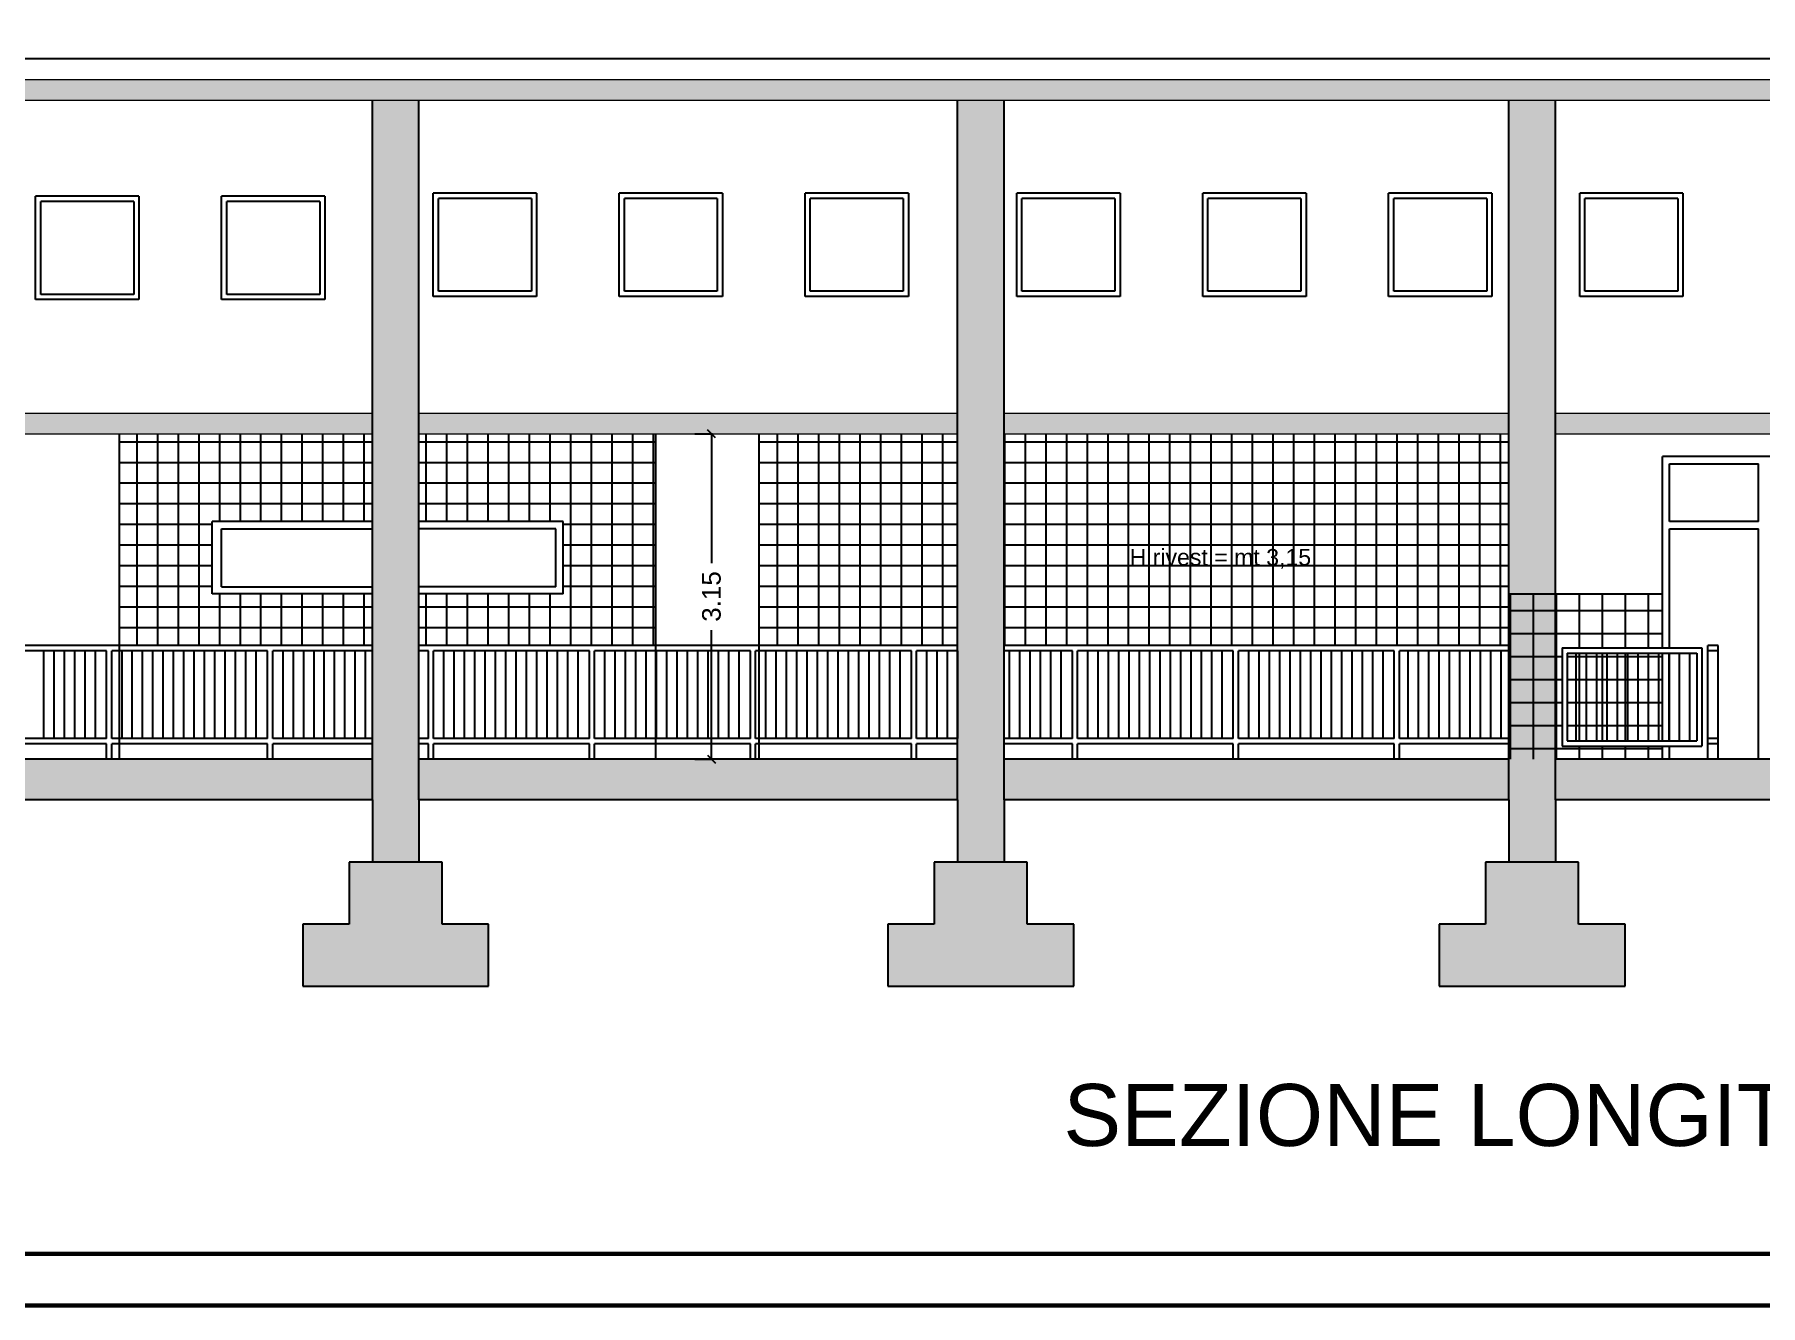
# Model space of a CAD drawing. Header units: millimetres. Extents: x 1769 to 2783, y -1222 to -971.
# Drawn here: x 2711.38 to 2728.09, y -1017.59 to -1005.28 of the extents above; entities that cross this region are included whole.
import ezdxf

# ---------------------------------------------------------------- set-up
doc = ezdxf.new("R2010")
doc.units = ezdxf.units.MM
doc.linetypes.add('ACAD_ISO10W100', pattern=[18, 12, -3, 0, -3])
doc.linetypes.add('CONTINUA', pattern=[0])
for name, color, linetype in [('ARREDI', 8, 'Continuous'), ('FINESTRE', 1, 'Continuous'), ('LINEE SEZ', 7, 'ACAD_ISO10W100'), ('parapetto', 252, 'Continuous'), ('quote', 6, 'Continuous'), ('RETINI', 8, 'Continuous'), ('scritte', 240, 'Continuous')]:
    doc.layers.add(name, color=color, linetype=linetype)
doc.styles.add('ARIAL', font='arial.ttf')
doc.dimstyles.new('1a100', dxfattribs={"dimtxt": 0.18, "dimasz": 0.08, "dimexe": 0.01, "dimexo": 0.0625, "dimgap": 0.09, "dimtad": 0, "dimzin": 0, "dimdsep": 46, "dimtxsty": 'ARIAL', "dimblk": 'OBLIQUE', "dimcen": 0.08, "dimclrd": 1, "dimclre": 1, "dimadec": 0, "dimazin": 0, "dimtfac": 1, "dimtofl": 0, "dimtmove": 0, "dimatfit": 1, "dimfxl": 1, "dimtolj": 1, "dimtzin": 0, "dimarcsym": 0})

# ---------------------------------------------------------------- blocks, each defined once
blk = doc.blocks.new('_Oblique')
at = {"color": 0, "linetype": 'ByBlock', "lineweight": -2}
blk.add_line((-0.5, -0.5), (0.5, 0.5), dxfattribs=at)
blk = doc.blocks.new('*D57')
at = {"layer": 'Defpoints', "color": 0, "lineweight": 60, "ltscale": 0.2, "transparency": 16777216}
for p in [(2717.706, -1009.146), (2717.706, -1012.296), (2717.931, -1012.296)]:
    blk.add_point(p, dxfattribs=at)
at = {"layer": 'quote', "color": 1, "lineweight": -2, "ltscale": 0.2, "transparency": 16777216}
for p, q in [((2717.768, -1009.146), (2717.941, -1009.146)), ((2717.931, -1009.146), (2717.931, -1010.397)), ((2717.931, -1012.296), (2717.931, -1011.046)), ((2717.768, -1012.296), (2717.941, -1012.296))]:
    blk.add_line(p, q, dxfattribs=at)
at = {"layer": 'quote', "color": 1, "lineweight": -2, "ltscale": 0.2, "transparency": 16777216, "xscale": 0.08, "yscale": 0.08, "zscale": 0.08}
for p, rotation in [((2717.931, -1009.146), 90), ((2717.931, -1012.296), 270)]:
    blk.add_blockref('_Oblique', p, dxfattribs=dict(at, rotation=rotation))
at = {"layer": 'quote', "color": 0, "ltscale": 0.2, "transparency": 16777216, "insert": (2717.931, -1010.721), "char_height": 0.18, "attachment_point": 5, "rotation": 90, "style": 'ARIAL'}
blk.add_mtext('\\A1;3.15', dxfattribs=at)

msp = doc.modelspace()

# ---------------------------------------------------------------- hatches: boundary and pattern name
at = {"layer": 'ARREDI', "ltscale": 0.2}
h = msp.add_hatch(dxfattribs=at)
h.set_pattern_fill('ANSI37', color=254, scale=0.063, angle=45, style=0)
h.set_pattern_definition([(90, (2042.08472, -1080.231), (-0.200025, 4e-17), []), (180, (2042.08472, -1080.231), (-4e-17, -0.200025), [])])
h.paths.add_polyline_path([(2708.696, -1009.146), (2703.921, -1009.146), (2703.921, -1010.696), (2703.921, -1011.196), (2708.696, -1011.196)])
h.paths.add_polyline_path([(2711.198, -1009.146), (2709.146, -1009.146), (2709.146, -1011.196), (2711.198, -1011.196), (2711.198, -1010.696)])
h.paths.add_polyline_path([(2714.648, -1009.146), (2712.198, -1009.146), (2712.198, -1010.696), (2712.198, -1011.196), (2714.648, -1011.196), (2714.648, -1010.696), (2713.095, -1010.696), (2713.095, -1009.996), (2714.648, -1009.996)])
h.paths.add_polyline_path([(2717.392, -1009.146), (2715.098, -1009.146), (2715.098, -1009.996), (2716.495, -1009.996), (2716.495, -1010.696), (2715.098, -1010.696), (2715.098, -1011.196), (2717.392, -1011.196), (2717.392, -1010.696)])
h.paths.add_polyline_path([(2720.313, -1009.146), (2718.392, -1009.146), (2718.392, -1010.696), (2718.392, -1011.196), (2720.313, -1011.196)])
h.paths.add_polyline_path([(2725.651, -1009.146), (2720.763, -1009.146), (2720.763, -1011.196), (2725.651, -1011.196)])
at = {"layer": 'RETINI', "ltscale": 0.2}
for points in [[(2698.118, -1005.916), (2731.437, -1005.916), (2731.437, -1012.691), (2731.437, -1013.294), (2731.745, -1013.294), (2731.745, -1005.516), (2731.437, -1005.516), (2731.437, -1005.716), (2698.118, -1005.716), (2698.118, -1005.516), (2697.818, -1005.516), (2697.818, -1013.294), (2698.126, -1013.294), (2698.126, -1012.691)], [(2715.323, -1013.294), (2714.423, -1013.294), (2714.423, -1013.894), (2713.973, -1013.894), (2713.973, -1014.494), (2715.773, -1014.494), (2715.773, -1013.894), (2715.323, -1013.894)], [(2721.438, -1013.894), (2720.988, -1013.894), (2720.988, -1013.294), (2720.088, -1013.294), (2720.088, -1013.894), (2719.638, -1013.894), (2719.638, -1014.494), (2721.438, -1014.494)], [(2726.776, -1013.894), (2726.326, -1013.894), (2726.326, -1013.294), (2725.426, -1013.294), (2725.426, -1013.894), (2724.976, -1013.894), (2724.976, -1014.494), (2726.776, -1014.494)]]:
    msp.add_hatch(color=251, dxfattribs=at).paths.add_polyline_path(points)
for points in [[(2715.098, -1012.691), (2715.098, -1005.916), (2714.648, -1005.916), (2714.648, -1012.691), (2714.648, -1013.294), (2715.098, -1013.294)], [(2720.763, -1012.691), (2720.763, -1005.916), (2720.313, -1005.916), (2720.313, -1012.691), (2720.313, -1013.294), (2720.763, -1013.294)], [(2726.101, -1005.916), (2725.651, -1005.916), (2725.651, -1012.691), (2725.651, -1013.294), (2726.101, -1013.294), (2726.101, -1012.691)], [(2714.648, -1008.946), (2709.146, -1008.946), (2709.146, -1009.146), (2714.648, -1009.146)], [(2720.313, -1008.946), (2715.098, -1008.946), (2715.098, -1009.146), (2720.313, -1009.146)], [(2725.651, -1008.946), (2720.763, -1008.946), (2720.763, -1009.146), (2725.651, -1009.146)], [(2731.437, -1008.946), (2726.101, -1008.946), (2726.101, -1009.146), (2731.437, -1009.146)], [(2714.648, -1012.296), (2709.146, -1012.296), (2709.146, -1012.691), (2714.648, -1012.691)], [(2720.313, -1012.296), (2715.098, -1012.296), (2715.098, -1012.691), (2720.313, -1012.691)], [(2725.651, -1012.296), (2720.763, -1012.296), (2720.763, -1012.691), (2725.651, -1012.691)], [(2731.437, -1012.296), (2726.101, -1012.296), (2726.101, -1012.691), (2731.437, -1012.691)]]:
    msp.add_hatch(color=251, dxfattribs=at).paths.add_polyline_path(points, flags=17)

# ---------------------------------------------------------------- linework, layer by layer
at = {"layer": 'FINESTRE', "color": 1, "linetype": 'ByBlock'}
for p, q in [((2731.437, -1005.516), (2698.118, -1005.516)), ((2711.387, -1007.846), (2711.387, -1006.846)), ((2712.387, -1006.846), (2711.387, -1006.846)), ((2712.387, -1006.846), (2712.387, -1007.846)), ((2713.187, -1007.846), (2713.187, -1006.846)), ((2714.187, -1006.846), (2713.187, -1006.846)), ((2714.187, -1006.846), (2714.187, -1007.846)), ((2715.237, -1007.816), (2715.237, -1006.816)), ((2716.237, -1006.816), (2715.237, -1006.816)), ((2716.237, -1006.816), (2716.237, -1007.816)), ((2717.037, -1007.816), (2717.037, -1006.816)), ((2718.037, -1006.816), (2717.037, -1006.816)), ((2718.037, -1006.816), (2718.037, -1007.816)), ((2718.837, -1007.816), (2718.837, -1006.816)), ((2719.837, -1006.816), (2718.837, -1006.816)), ((2719.837, -1006.816), (2719.837, -1007.816)), ((2720.887, -1007.816), (2720.887, -1006.816)), ((2721.887, -1006.816), (2720.887, -1006.816)), ((2721.887, -1006.816), (2721.887, -1007.816)), ((2722.687, -1007.816), (2722.687, -1006.816)), ((2723.687, -1006.816), (2722.687, -1006.816)), ((2723.687, -1006.816), (2723.687, -1007.816)), ((2724.487, -1007.816), (2724.487, -1006.816)), ((2725.487, -1006.816), (2724.487, -1006.816)), ((2725.487, -1006.816), (2725.487, -1007.816)), ((2727.337, -1006.816), (2726.337, -1006.816)), ((2726.337, -1007.816), (2726.337, -1006.816)), ((2727.337, -1006.816), (2727.337, -1007.816)), ((2712.337, -1006.896), (2711.437, -1006.896)), ((2711.437, -1007.796), (2711.437, -1006.896)), ((2712.337, -1006.896), (2712.337, -1007.796)), ((2714.137, -1006.896), (2713.237, -1006.896)), ((2713.237, -1007.796), (2713.237, -1006.896)), ((2714.137, -1006.896), (2714.137, -1007.796)), ((2716.187, -1006.866), (2715.287, -1006.866)), ((2715.287, -1007.766), (2715.287, -1006.866)), ((2716.187, -1006.866), (2716.187, -1007.766)), ((2717.987, -1006.866), (2717.087, -1006.866)), ((2717.087, -1007.766), (2717.087, -1006.866)), ((2717.987, -1006.866), (2717.987, -1007.766)), ((2719.787, -1006.866), (2718.887, -1006.866)), ((2718.887, -1007.766), (2718.887, -1006.866)), ((2719.787, -1006.866), (2719.787, -1007.766)), ((2721.837, -1006.866), (2720.937, -1006.866)), ((2720.937, -1007.766), (2720.937, -1006.866)), ((2721.837, -1006.866), (2721.837, -1007.766)), ((2723.637, -1006.866), (2722.737, -1006.866)), ((2722.737, -1007.766), (2722.737, -1006.866)), ((2723.637, -1006.866), (2723.637, -1007.766)), ((2725.437, -1006.866), (2724.537, -1006.866)), ((2724.537, -1007.766), (2724.537, -1006.866)), ((2725.437, -1006.866), (2725.437, -1007.766)), ((2727.287, -1006.866), (2726.387, -1006.866)), ((2726.387, -1007.766), (2726.387, -1006.866)), ((2727.287, -1006.866), (2727.287, -1007.766)), ((2712.387, -1007.846), (2711.387, -1007.846)), ((2712.337, -1007.796), (2711.437, -1007.796)), ((2714.187, -1007.846), (2713.187, -1007.846)), ((2714.137, -1007.796), (2713.237, -1007.796)), ((2716.237, -1007.816), (2715.237, -1007.816)), ((2716.187, -1007.766), (2715.287, -1007.766)), ((2718.037, -1007.816), (2717.037, -1007.816)), ((2717.987, -1007.766), (2717.087, -1007.766)), ((2719.837, -1007.816), (2718.837, -1007.816)), ((2719.787, -1007.766), (2718.887, -1007.766)), ((2721.887, -1007.816), (2720.887, -1007.816)), ((2721.837, -1007.766), (2720.937, -1007.766)), ((2723.687, -1007.816), (2722.687, -1007.816)), ((2723.637, -1007.766), (2722.737, -1007.766)), ((2725.487, -1007.816), (2724.487, -1007.816)), ((2725.437, -1007.766), (2724.537, -1007.766)), ((2727.337, -1007.816), (2726.337, -1007.816)), ((2727.287, -1007.766), (2726.387, -1007.766)), ((2712.198, -1010.696), (2712.198, -1009.146)), ((2717.392, -1010.696), (2717.392, -1009.146)), ((2718.392, -1010.696), (2718.392, -1009.146)), ((2727.137, -1011.219), (2727.137, -1009.366)), ((2728.877, -1009.366), (2727.137, -1009.366)), ((2727.207, -1009.996), (2727.207, -1009.436)), ((2727.207, -1009.436), (2728.067, -1009.436)), ((2728.067, -1009.996), (2728.067, -1009.436)), ((2713.095, -1010.696), (2713.095, -1009.996)), ((2714.648, -1009.996), (2713.095, -1009.996)), ((2716.495, -1009.996), (2715.098, -1009.996)), ((2716.495, -1010.696), (2716.495, -1009.996)), ((2728.067, -1009.996), (2727.207, -1009.996)), ((2728.067, -1009.996), (2727.207, -1009.996)), ((2713.186, -1010.066), (2714.648, -1010.066)), ((2713.186, -1010.626), (2713.186, -1010.066)), ((2716.425, -1010.066), (2715.098, -1010.066)), ((2716.425, -1010.626), (2716.425, -1010.066)), ((2727.207, -1010.066), (2728.067, -1010.066)), ((2727.207, -1011.219), (2727.207, -1010.066)), ((2728.067, -1012.296), (2728.067, -1010.066)), ((2712.198, -1012.296), (2712.198, -1010.696)), ((2714.648, -1010.696), (2713.095, -1010.696)), ((2713.186, -1010.626), (2714.648, -1010.626)), ((2716.425, -1010.626), (2715.098, -1010.626)), ((2716.495, -1010.696), (2715.098, -1010.696)), ((2717.392, -1012.296), (2717.392, -1010.696)), ((2718.392, -1012.296), (2718.392, -1010.696)), ((2727.677, -1011.196), (2727.577, -1011.196)), ((2727.577, -1011.246), (2727.577, -1011.196)), ((2727.677, -1011.246), (2727.677, -1011.196)), ((2727.137, -1012.119), (2727.137, -1011.269)), ((2727.207, -1012.119), (2727.207, -1011.269)), ((2727.677, -1011.246), (2727.577, -1011.246)), ((2727.137, -1012.296), (2727.137, -1012.169)), ((2727.207, -1012.296), (2727.207, -1012.169)), ((2727.677, -1012.096), (2727.577, -1012.096)), ((2727.577, -1012.146), (2727.577, -1012.096)), ((2727.677, -1012.146), (2727.577, -1012.146)), ((2727.677, -1012.146), (2727.677, -1012.096))]:
    msp.add_line(p, q, dxfattribs=at)
at = {"layer": 'LINEE SEZ', "color": 3, "linetype": 'ByBlock', "lineweight": 0, "ltscale": 0.2}
for p, q in [((2698.118, -1005.716), (2731.437, -1005.716)), ((2698.118, -1005.916), (2731.437, -1005.916)), ((2709.146, -1008.946), (2714.648, -1008.946)), ((2715.098, -1008.946), (2720.313, -1008.946)), ((2720.763, -1008.946), (2725.651, -1008.946)), ((2726.101, -1008.946), (2731.437, -1008.946)), ((2709.146, -1009.146), (2714.648, -1009.146)), ((2715.098, -1009.146), (2720.313, -1009.146)), ((2720.763, -1009.146), (2725.651, -1009.146)), ((2726.101, -1009.146), (2731.437, -1009.146))]:
    msp.add_line(p, q, dxfattribs=at)
at = {"layer": 'LINEE SEZ', "color": 3, "linetype": 'ByBlock'}
for p, q in [((2714.648, -1012.691), (2714.648, -1005.916)), ((2715.098, -1012.691), (2715.098, -1005.916)), ((2720.313, -1012.691), (2720.313, -1005.916)), ((2720.763, -1012.691), (2720.763, -1005.916)), ((2725.651, -1012.691), (2725.651, -1005.916)), ((2726.101, -1012.691), (2726.101, -1005.916)), ((2714.648, -1012.296), (2709.146, -1012.296)), ((2720.313, -1012.296), (2715.098, -1012.296)), ((2725.651, -1012.296), (2720.763, -1012.296)), ((2731.437, -1012.296), (2726.101, -1012.296)), ((2714.648, -1012.691), (2709.146, -1012.691)), ((2714.648, -1012.691), (2714.648, -1013.294)), ((2720.313, -1012.691), (2715.098, -1012.691)), ((2715.098, -1012.691), (2715.098, -1013.294)), ((2720.313, -1012.691), (2720.313, -1013.294)), ((2725.651, -1012.691), (2720.763, -1012.691)), ((2720.763, -1012.691), (2720.763, -1013.294)), ((2725.651, -1012.691), (2725.651, -1013.294)), ((2731.437, -1012.691), (2726.101, -1012.691)), ((2726.101, -1012.691), (2726.101, -1013.294)), ((2715.323, -1013.294), (2714.423, -1013.294)), ((2714.423, -1013.294), (2714.423, -1013.894)), ((2715.323, -1013.894), (2715.323, -1013.294)), ((2720.988, -1013.294), (2720.088, -1013.294)), ((2720.088, -1013.294), (2720.088, -1013.894)), ((2720.988, -1013.894), (2720.988, -1013.294)), ((2726.326, -1013.294), (2725.426, -1013.294)), ((2725.426, -1013.294), (2725.426, -1013.894)), ((2726.326, -1013.894), (2726.326, -1013.294)), ((2714.423, -1013.894), (2713.973, -1013.894)), ((2713.973, -1013.894), (2713.973, -1014.494)), ((2715.773, -1013.894), (2715.323, -1013.894)), ((2715.773, -1014.494), (2715.773, -1013.894)), ((2720.088, -1013.894), (2719.638, -1013.894)), ((2719.638, -1013.894), (2719.638, -1014.494)), ((2721.438, -1013.894), (2720.988, -1013.894)), ((2721.438, -1014.494), (2721.438, -1013.894)), ((2725.426, -1013.894), (2724.976, -1013.894)), ((2724.976, -1013.894), (2724.976, -1014.494)), ((2726.776, -1013.894), (2726.326, -1013.894)), ((2726.776, -1014.494), (2726.776, -1013.894)), ((2713.973, -1014.494), (2715.773, -1014.494)), ((2719.638, -1014.494), (2721.438, -1014.494)), ((2724.976, -1014.494), (2726.776, -1014.494))]:
    msp.add_line(p, q, dxfattribs=at)
at = {"layer": 'parapetto', "color": 6, "linetype": 'ByBlock'}
for p, q in [((2714.648, -1011.196), (2709.146, -1011.196)), ((2720.313, -1011.196), (2715.098, -1011.196)), ((2725.651, -1011.196), (2720.763, -1011.196)), ((2712.073, -1011.246), (2710.565, -1011.246)), ((2711.465, -1012.096), (2711.465, -1011.246)), ((2711.565, -1012.096), (2711.565, -1011.246)), ((2711.665, -1012.096), (2711.665, -1011.246)), ((2711.765, -1012.096), (2711.765, -1011.246)), ((2711.865, -1012.096), (2711.865, -1011.246)), ((2711.965, -1012.096), (2711.965, -1011.246)), ((2712.073, -1012.096), (2712.073, -1011.246)), ((2713.632, -1011.246), (2712.123, -1011.246)), ((2712.123, -1012.096), (2712.123, -1011.246)), ((2712.223, -1012.096), (2712.223, -1011.246)), ((2712.323, -1012.096), (2712.323, -1011.246)), ((2712.423, -1012.096), (2712.423, -1011.246)), ((2712.523, -1012.096), (2712.523, -1011.246)), ((2712.623, -1012.096), (2712.623, -1011.246)), ((2712.723, -1012.096), (2712.723, -1011.246)), ((2712.823, -1012.096), (2712.823, -1011.246)), ((2712.923, -1012.096), (2712.923, -1011.246)), ((2713.023, -1012.096), (2713.023, -1011.246)), ((2713.123, -1012.096), (2713.123, -1011.246)), ((2713.223, -1012.096), (2713.223, -1011.246)), ((2713.323, -1012.096), (2713.323, -1011.246)), ((2713.423, -1012.096), (2713.423, -1011.246)), ((2713.523, -1012.096), (2713.523, -1011.246)), ((2713.632, -1012.096), (2713.632, -1011.246)), ((2714.648, -1011.246), (2713.682, -1011.246)), ((2713.682, -1012.096), (2713.682, -1011.246)), ((2713.782, -1012.096), (2713.782, -1011.246)), ((2713.882, -1012.096), (2713.882, -1011.246)), ((2713.982, -1012.096), (2713.982, -1011.246)), ((2714.082, -1012.096), (2714.082, -1011.246)), ((2714.182, -1012.096), (2714.182, -1011.246)), ((2714.282, -1012.096), (2714.282, -1011.246)), ((2714.382, -1012.096), (2714.382, -1011.246)), ((2714.482, -1012.096), (2714.482, -1011.246)), ((2714.582, -1012.096), (2714.582, -1011.246)), ((2715.19, -1011.246), (2715.098, -1011.246)), ((2715.19, -1012.096), (2715.19, -1011.246)), ((2716.749, -1011.246), (2715.24, -1011.246)), ((2715.24, -1012.096), (2715.24, -1011.246)), ((2715.34, -1012.096), (2715.34, -1011.246)), ((2715.44, -1012.096), (2715.44, -1011.246)), ((2715.54, -1012.096), (2715.54, -1011.246)), ((2715.64, -1012.096), (2715.64, -1011.246)), ((2715.74, -1012.096), (2715.74, -1011.246)), ((2715.84, -1012.096), (2715.84, -1011.246)), ((2715.94, -1012.096), (2715.94, -1011.246)), ((2716.04, -1012.096), (2716.04, -1011.246)), ((2716.14, -1012.096), (2716.14, -1011.246)), ((2716.24, -1012.096), (2716.24, -1011.246)), ((2716.34, -1012.096), (2716.34, -1011.246)), ((2716.44, -1012.096), (2716.44, -1011.246)), ((2716.54, -1012.096), (2716.54, -1011.246)), ((2716.64, -1012.096), (2716.64, -1011.246)), ((2716.749, -1012.096), (2716.749, -1011.246)), ((2718.308, -1011.246), (2716.799, -1011.246)), ((2716.799, -1012.096), (2716.799, -1011.246)), ((2716.899, -1012.096), (2716.899, -1011.246)), ((2716.999, -1012.096), (2716.999, -1011.246)), ((2717.099, -1012.096), (2717.099, -1011.246)), ((2717.199, -1012.096), (2717.199, -1011.246)), ((2717.299, -1012.096), (2717.299, -1011.246)), ((2717.399, -1012.096), (2717.399, -1011.246)), ((2717.499, -1012.096), (2717.499, -1011.246)), ((2717.599, -1012.096), (2717.599, -1011.246)), ((2717.699, -1012.096), (2717.699, -1011.246)), ((2717.799, -1012.096), (2717.799, -1011.246)), ((2717.899, -1012.096), (2717.899, -1011.246)), ((2717.999, -1012.096), (2717.999, -1011.246)), ((2718.099, -1012.096), (2718.099, -1011.246)), ((2718.199, -1012.096), (2718.199, -1011.246)), ((2718.308, -1012.096), (2718.308, -1011.246)), ((2719.866, -1011.246), (2718.358, -1011.246)), ((2718.358, -1012.096), (2718.358, -1011.246)), ((2718.458, -1012.096), (2718.458, -1011.246)), ((2718.558, -1012.096), (2718.558, -1011.246)), ((2718.658, -1012.096), (2718.658, -1011.246)), ((2718.758, -1012.096), (2718.758, -1011.246)), ((2718.858, -1012.096), (2718.858, -1011.246)), ((2718.958, -1012.096), (2718.958, -1011.246)), ((2719.058, -1012.096), (2719.058, -1011.246)), ((2719.158, -1012.096), (2719.158, -1011.246)), ((2719.258, -1012.096), (2719.258, -1011.246)), ((2719.358, -1012.096), (2719.358, -1011.246)), ((2719.458, -1012.096), (2719.458, -1011.246)), ((2719.558, -1012.096), (2719.558, -1011.246)), ((2719.658, -1012.096), (2719.658, -1011.246)), ((2719.758, -1012.096), (2719.758, -1011.246)), ((2719.866, -1012.096), (2719.866, -1011.246)), ((2720.313, -1011.246), (2719.916, -1011.246)), ((2719.916, -1012.096), (2719.916, -1011.246)), ((2720.016, -1012.096), (2720.016, -1011.246)), ((2720.116, -1012.096), (2720.116, -1011.246)), ((2720.216, -1012.096), (2720.216, -1011.246)), ((2720.316, -1012.096), (2720.316, -1011.246)), ((2721.425, -1011.246), (2720.763, -1011.246)), ((2720.816, -1012.096), (2720.816, -1011.246)), ((2720.916, -1012.096), (2720.916, -1011.246)), ((2721.016, -1012.096), (2721.016, -1011.246)), ((2721.116, -1012.096), (2721.116, -1011.246)), ((2721.216, -1012.096), (2721.216, -1011.246)), ((2721.316, -1012.096), (2721.316, -1011.246)), ((2721.425, -1012.096), (2721.425, -1011.246)), ((2722.983, -1011.246), (2721.475, -1011.246)), ((2721.475, -1012.096), (2721.475, -1011.246)), ((2721.575, -1012.096), (2721.575, -1011.246)), ((2721.675, -1012.096), (2721.675, -1011.246)), ((2721.775, -1012.096), (2721.775, -1011.246)), ((2721.875, -1012.096), (2721.875, -1011.246)), ((2721.975, -1012.096), (2721.975, -1011.246)), ((2722.075, -1012.096), (2722.075, -1011.246)), ((2722.175, -1012.096), (2722.175, -1011.246)), ((2722.275, -1012.096), (2722.275, -1011.246)), ((2722.375, -1012.096), (2722.375, -1011.246)), ((2722.475, -1012.096), (2722.475, -1011.246)), ((2722.575, -1012.096), (2722.575, -1011.246)), ((2722.675, -1012.096), (2722.675, -1011.246)), ((2722.775, -1012.096), (2722.775, -1011.246)), ((2722.875, -1012.096), (2722.875, -1011.246)), ((2722.983, -1012.096), (2722.983, -1011.246)), ((2724.542, -1011.246), (2723.033, -1011.246)), ((2723.033, -1012.096), (2723.033, -1011.246)), ((2723.133, -1012.096), (2723.133, -1011.246)), ((2723.233, -1012.096), (2723.233, -1011.246)), ((2723.333, -1012.096), (2723.333, -1011.246)), ((2723.433, -1012.096), (2723.433, -1011.246)), ((2723.533, -1012.096), (2723.533, -1011.246)), ((2723.633, -1012.096), (2723.633, -1011.246)), ((2723.733, -1012.096), (2723.733, -1011.246)), ((2723.833, -1012.096), (2723.833, -1011.246)), ((2723.933, -1012.096), (2723.933, -1011.246)), ((2724.033, -1012.096), (2724.033, -1011.246)), ((2724.133, -1012.096), (2724.133, -1011.246)), ((2724.233, -1012.096), (2724.233, -1011.246)), ((2724.333, -1012.096), (2724.333, -1011.246)), ((2724.433, -1012.096), (2724.433, -1011.246)), ((2724.542, -1012.096), (2724.542, -1011.246)), ((2725.651, -1011.246), (2724.592, -1011.246)), ((2724.592, -1012.096), (2724.592, -1011.246)), ((2724.677, -1012.096), (2724.677, -1011.246)), ((2724.777, -1012.096), (2724.777, -1011.246)), ((2724.877, -1012.096), (2724.877, -1011.246)), ((2724.977, -1012.096), (2724.977, -1011.246)), ((2725.077, -1012.096), (2725.077, -1011.246)), ((2725.177, -1012.096), (2725.177, -1011.246)), ((2725.277, -1012.096), (2725.277, -1011.246)), ((2725.377, -1012.096), (2725.377, -1011.246)), ((2725.477, -1012.096), (2725.477, -1011.246)), ((2725.577, -1012.096), (2725.577, -1011.246)), ((2726.166, -1011.219), (2727.521, -1011.219)), ((2726.166, -1011.219), (2726.166, -1012.169)), ((2726.216, -1011.269), (2727.471, -1011.269)), ((2726.216, -1011.269), (2726.216, -1012.119)), ((2726.303, -1012.119), (2726.303, -1011.269)), ((2726.403, -1012.119), (2726.403, -1011.269)), ((2726.503, -1012.119), (2726.503, -1011.269)), ((2726.603, -1012.119), (2726.603, -1011.269)), ((2726.703, -1012.119), (2726.703, -1011.269)), ((2726.803, -1012.119), (2726.803, -1011.269)), ((2726.903, -1012.119), (2726.903, -1011.269)), ((2727.003, -1012.119), (2727.003, -1011.269)), ((2727.102, -1012.119), (2727.102, -1011.269)), ((2727.202, -1012.119), (2727.202, -1011.269)), ((2727.302, -1012.119), (2727.302, -1011.269)), ((2727.402, -1012.119), (2727.402, -1011.269)), ((2727.471, -1011.269), (2727.471, -1012.119)), ((2727.521, -1011.219), (2727.521, -1012.169)), ((2712.073, -1012.096), (2710.565, -1012.096)), ((2712.073, -1012.146), (2710.565, -1012.146)), ((2712.073, -1012.296), (2712.073, -1012.146)), ((2713.632, -1012.096), (2712.123, -1012.096)), ((2713.632, -1012.146), (2712.123, -1012.146)), ((2712.123, -1012.296), (2712.123, -1012.146)), ((2713.632, -1012.296), (2713.632, -1012.146)), ((2714.648, -1012.096), (2713.682, -1012.096)), ((2714.648, -1012.146), (2713.682, -1012.146)), ((2713.682, -1012.296), (2713.682, -1012.146)), ((2715.19, -1012.096), (2715.098, -1012.096)), ((2715.19, -1012.146), (2715.098, -1012.146)), ((2715.19, -1012.296), (2715.19, -1012.146)), ((2716.749, -1012.096), (2715.24, -1012.096)), ((2716.749, -1012.146), (2715.24, -1012.146)), ((2715.24, -1012.296), (2715.24, -1012.146)), ((2716.749, -1012.296), (2716.749, -1012.146)), ((2718.308, -1012.096), (2716.799, -1012.096)), ((2718.308, -1012.146), (2716.799, -1012.146)), ((2716.799, -1012.296), (2716.799, -1012.146)), ((2718.308, -1012.296), (2718.308, -1012.146)), ((2719.866, -1012.096), (2718.358, -1012.096)), ((2719.866, -1012.146), (2718.358, -1012.146)), ((2718.358, -1012.296), (2718.358, -1012.146)), ((2719.866, -1012.296), (2719.866, -1012.146)), ((2720.313, -1012.096), (2719.916, -1012.096)), ((2720.313, -1012.146), (2719.916, -1012.146)), ((2719.916, -1012.296), (2719.916, -1012.146)), ((2721.425, -1012.096), (2720.763, -1012.096)), ((2721.425, -1012.146), (2720.763, -1012.146)), ((2721.425, -1012.296), (2721.425, -1012.146)), ((2722.983, -1012.096), (2721.475, -1012.096)), ((2722.983, -1012.146), (2721.475, -1012.146)), ((2721.475, -1012.296), (2721.475, -1012.146)), ((2722.983, -1012.296), (2722.983, -1012.146)), ((2724.542, -1012.096), (2723.033, -1012.096)), ((2724.542, -1012.146), (2723.033, -1012.146)), ((2723.033, -1012.296), (2723.033, -1012.146)), ((2724.542, -1012.296), (2724.542, -1012.146)), ((2725.651, -1012.096), (2724.592, -1012.096)), ((2725.651, -1012.146), (2724.592, -1012.146)), ((2724.592, -1012.296), (2724.592, -1012.146)), ((2726.166, -1012.169), (2727.521, -1012.169)), ((2726.216, -1012.119), (2727.471, -1012.119))]:
    msp.add_line(p, q, dxfattribs=at)
at = {"layer": 'parapetto', "linetype": 'ByBlock'}
for p, q in [((2727.577, -1012.096), (2727.577, -1011.246)), ((2727.677, -1012.096), (2727.677, -1011.246)), ((2727.577, -1012.296), (2727.577, -1012.146)), ((2727.677, -1012.296), (2727.677, -1012.146))]:
    msp.add_line(p, q, dxfattribs=at)
at = {"layer": 'quote', "lineweight": 60, "ltscale": 0.2}
msp.add_line((2607.114, -1017.085), (2782.413, -1017.085), dxfattribs=at)
for points in [[(2606.614, -970.741), (2782.913, -970.741), (2782.913, -1017.585), (2606.614, -1017.585)], [(2607.114, -971.241), (2782.413, -971.241), (2782.413, -1017.085), (2607.114, -1017.085)]]:
    msp.add_lwpolyline(points, close=True, dxfattribs=at)
at = {"layer": 'RETINI', "color": 254, "ltscale": 0.2}
for p, q in [((2725.651, -1010.696), (2727.137, -1010.696)), ((2725.668, -1012.296), (2725.668, -1010.696)), ((2725.89, -1012.296), (2725.89, -1010.696)), ((2726.113, -1012.296), (2726.113, -1010.696)), ((2726.335, -1011.219), (2726.335, -1010.696)), ((2726.557, -1011.219), (2726.557, -1010.696)), ((2726.779, -1011.219), (2726.779, -1010.696)), ((2727.002, -1011.219), (2727.002, -1010.696)), ((2725.651, -1010.858), (2727.137, -1010.858)), ((2725.651, -1011.08), (2727.137, -1011.08)), ((2725.651, -1011.303), (2726.166, -1011.303)), ((2726.216, -1011.303), (2727.137, -1011.303)), ((2726.335, -1012.119), (2726.335, -1011.269)), ((2726.557, -1012.119), (2726.557, -1011.269)), ((2726.779, -1012.119), (2726.779, -1011.269)), ((2727.002, -1012.119), (2727.002, -1011.269)), ((2725.651, -1011.525), (2726.166, -1011.525)), ((2726.216, -1011.525), (2727.137, -1011.525)), ((2725.651, -1011.747), (2726.166, -1011.747)), ((2726.216, -1011.747), (2727.137, -1011.747)), ((2725.651, -1011.969), (2726.166, -1011.969)), ((2726.216, -1011.969), (2727.137, -1011.969)), ((2725.651, -1012.192), (2727.137, -1012.192)), ((2726.335, -1012.296), (2726.335, -1012.169)), ((2726.557, -1012.296), (2726.557, -1012.169)), ((2726.779, -1012.296), (2726.779, -1012.169)), ((2727.002, -1012.296), (2727.002, -1012.169))]:
    msp.add_line(p, q, dxfattribs=at)

# ---------------------------------------------------------------- texts
at = {"layer": 'scritte', "color": 6, "linetype": 'CONTINUA', "insert": (2721.979, -1010.261), "char_height": 0.16, "width": 2.09711, "attachment_point": 1, "style": 'ARIAL'}
msp.add_mtext('{\\fArial|b0|i0|c238|p34;H rivest.= mt }3,15', dxfattribs=at)
at = {"layer": 'scritte', "color": 7, "insert": (2721.338, -1015.441), "char_height": 0.6, "width": 37.79981, "attachment_point": 1, "style": 'ARIAL'}
msp.add_mtext("{\\fArial|b0|i0|c238|p34;SEZIONE LONGITUDINALE    B-B' }", dxfattribs=at)

# ---------------------------------------------------------------- dimensions: what is measured, and where the dimension line sits
at = {"layer": 'quote', "ltscale": 0.2}
dim = msp.add_linear_dim(base=(2717.931, -1012.296), p1=(2717.706, -1009.146), p2=(2717.706, -1012.296), angle=90, dimstyle='1a100', dxfattribs=at)
dim.commit()
dim.dimension.update_dxf_attribs({"geometry": '*D57', "text_midpoint": (2717.931, -1010.721)})

doc.saveas('drawing.dxf')
